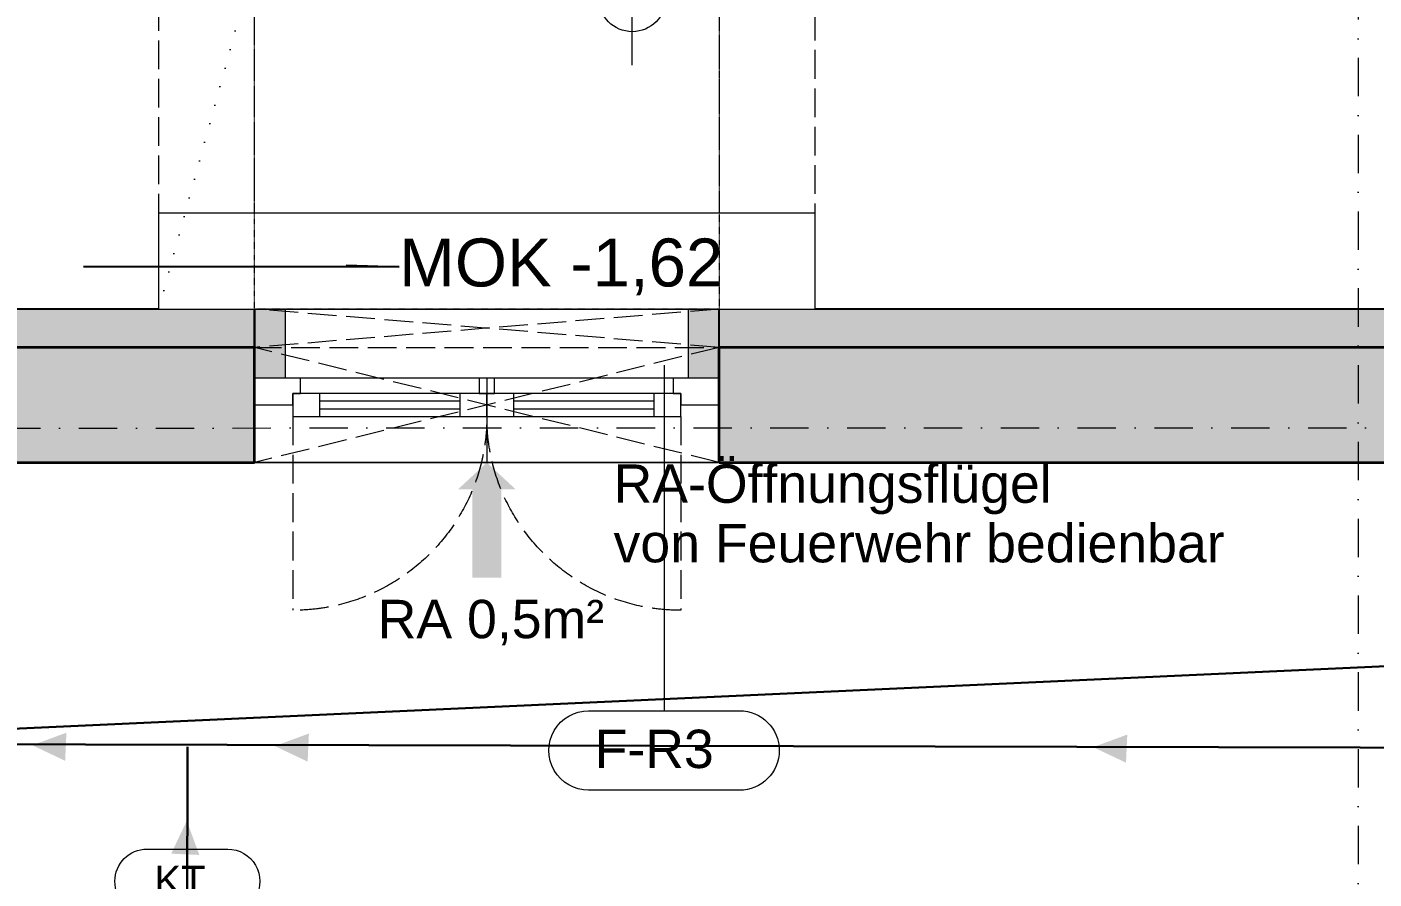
# Model space of a CAD drawing. Header units: millimetres. Extents: x 32522367 to 32638135, y 41424826 to 41540167.
# Drawn here: x 32567621 to 32571130, y 41448877 to 41451098 of the extents above; entities that cross this region are included whole.
import ezdxf
from ezdxf.enums import TextEntityAlignment as Align

# ---------------------------------------------------------------- set-up
doc = ezdxf.new("R2010")
doc.units = ezdxf.units.MM
doc.set_wipeout_variables(frame=1)
for name, pattern in [('Punktlinie weit', [0.05, 0, -0.05]), ('Raster', [0.2, 0.1, -0.05, 0, -0.05]), ('Strichlinie eng', [0.1, 0.075, -0.025]), ('Untersicht', [0.1, 0.075, -0.025]), ('Wipeout_Contour', [1, 0, -1])]:
    doc.linetypes.add(name, pattern=pattern)
for name, color, linetype in [('000 Achsraster Haupt', 251, 'Continuous'), ('110 Wand Aussen', 251, 'Continuous'), ('220 Bodenaufbau', 251, 'Continuous'), ('240 Unterdaemmung', 251, 'Continuous'), ('715 Lueftung', 251, 'Continuous'), ('811 Raum 2.Erschließung_ Nebenräume_Allg.räume_Technik', 251, 'Continuous'), ('951 Polierplan Hoehenkote', 251, 'Continuous'), ('955 Polierplan Beschriftung', 251, 'Continuous'), ('956 Fensternummer', 251, 'Continuous'), ('Archicad Fenstern', 251, 'Continuous')]:
    doc.layers.add(name, color=color, linetype=linetype)
for name, color, linetype, lineweight in [('000 Achsraster Haupt_Stift_Nr__1', 251, 'Continuous', 13), ('110 Wand Aussen_Stift_Nr__1', 251, 'Continuous', 13), ('110 Wand Aussen_Stift_Nr__18', 251, 'Continuous', 0), ('110 Wand Aussen_Stift_Nr__24', 251, 'Continuous', 13), ('110 Wand Aussen_Stift_Nr__29', 251, 'Continuous', 13), ('110 Wand Aussen_Stift_Nr__6', 251, 'Continuous', 13), ('110 Wand Aussen_Stift_Nr__7', 251, 'Continuous', 25), ('110 Wand Aussen_Stift_Nr__76', 251, 'Continuous', 13), ('110 Wand Aussen_Stift_Nr__8', 251, 'Continuous', 35), ('220 Bodenaufbau_Stift_Nr__6', 251, 'Continuous', 13), ('240 Unterdaemmung_Stift_Nr__6', 251, 'Continuous', 13), ('715 Lueftung_Stift_Nr__121', 251, 'Continuous', 13), ('720 Haustechnik Installation_Stift_Nr__1', 251, 'Continuous', 13), ('720 Haustechnik Installation_Stift_Nr__121', 251, 'Continuous', 13), ('951 Polierplan Hoehenkote_Stift_Nr__1', 251, 'Continuous', 13), ('951 Polierplan Hoehenkote_Stift_Nr__109', 251, 'Continuous', 13), ('955 Polierplan Beschriftung_Stift_Nr__1', 251, 'Continuous', 13), ('956 Fensternummer_Stift_Nr__1', 251, 'Continuous', 13), ('970 Brandschutz Beschriftung.Texte_ Bemaßung_ Symbole_ Fluchtwege_Stift_Nr__101', 251, 'Continuous', 50), ('Archicad Fenster-Marker_Stift_Nr__1', 251, 'Continuous', 13), ('Archicad Fenstern_Stift_Nr__1', 251, 'Continuous', 13), ('Archicad Fenstern_Stift_Nr__7', 251, 'Continuous', 25), ('Archicad Fenstern_Stift_Nr__8', 251, 'Continuous', 35)]:
    doc.layers.add(name, color=color, linetype=linetype, lineweight=lineweight)
doc.layers.add('E2_LEHR_WEG_B_INTERPRETATION', color=112, linetype='Continuous', lineweight=80, true_color=0x20dd55)
doc.layers.add('E_NACHRTECH', color=3, linetype='Continuous', true_color=0x00fa00)
doc.styles.add('ERSTELLTER_STIL_1', font='arial.ttf')
doc.styles.get("Standard").update_dxf_attribs({"font": 'arial.ttf'})
doc.dimstyles.new('ERSTELLTER_STIL__10', dxfattribs={"dimtxt": 2.5, "dimasz": 0.3192, "dimexe": 1.25, "dimexo": 0.625, "dimgap": 0, "dimtad": 1, "dimtxsty": 'Standard', "dimcen": 2.5, "dimazin": 3, "dimtfac": 1, "dimtmove": 0, "dimatfit": 3, "dimldrblk": 'ARROWHEAD_7'})

# ---------------------------------------------------------------- blocks, each defined once
blk = doc.blocks.new('Decke_47', base_point=(13.8265, 4.8519))
at = {"layer": '240 Unterdaemmung_Stift_Nr__6', "color": 7, "linetype": 'Strichlinie eng', "lineweight": 13, "flags": 128}
blk.add_lwpolyline([(13.8265, 4.8519), (18.2402, 3.5563), (18.5726, 4.6885), (20.4916, 4.1251), (20.1592, 2.9929), (29.8791, 0.1396), (30.0481, 0.7153), (31.9671, 0.152), (31.7981, -0.4237), (32.9975, -0.7758), (33.1665, -0.2001), (35.0855, -0.7635), (34.9165, -1.3392), (37.987, -2.2405), (38.5897, -0.1872), (41.8905, -1.1561), (41.3271, -3.0751), (42.3538, -3.3765), (42.3144, -3.5108), (43.0436, -3.7249), (43.1365, -3.4083), (44.2688, -3.7406), (44.3533, -3.4528), (45.8885, -3.9035), (45.711, -4.508), (53.4639, -6.7838), (53.6329, -6.2081), (55.5519, -6.7715), (55.3829, -7.3472), (57.5802, -7.9922), (57.7492, -7.4165), (59.6682, -7.9798), (59.4992, -8.5556), (62.1396, -9.3307), (63.9142, -3.2858), (52.1536, 0.1666), (50.2441, 0.7272), (27.1583, 7.5041), (25.2489, 8.0647), (15.601, 10.8969)], close=True, dxfattribs=at)
blk = doc.blocks.new('Decke_50', base_point=(4.5781, 13.8201))
at = {"layer": '220 Bodenaufbau_Stift_Nr__6', "color": 7, "linetype": 'Continuous', "lineweight": 13, "flags": 128}
blk.add_lwpolyline([(38.1903, -2.6129), (37.9025, -2.5284), (34.5442, -1.5425), (34.7132, -0.9668), (33.3699, -0.5725), (33.2009, -1.1482), (31.4258, -0.6271), (31.5948, -0.0514), (30.2514, 0.343), (30.0824, -0.2327), (19.7869, 2.7896), (20.1193, 3.9218), (18.7759, 4.3161), (18.4436, 3.1839), (13.4541, 4.6486), (10.4604, 5.5274), (8.2919, 6.164), (10.0665, 12.2089), (4.5781, 13.8201)], dxfattribs=at)
blk = doc.blocks.new('Decke_118', base_point=(16.371, 3.7923))
at = {"layer": '240 Unterdaemmung_Stift_Nr__6', "color": 7, "linetype": 'Strichlinie eng', "lineweight": 13, "flags": 128}
blk.add_lwpolyline([(16.371, 3.7923), (15.9485, 2.3531), (36.5876, -3.7057), (36.5527, -3.8413), (37.5557, -4.1358), (38.0176, -2.5622), (34.5442, -1.5425), (34.7132, -0.9668), (33.3699, -0.5725), (33.2009, -1.1482), (31.4258, -0.6271), (31.5948, -0.0514), (30.2514, 0.343), (30.0824, -0.2327)], close=True, dxfattribs=at)
blk = doc.blocks.new('Öffnung_214')
at = {"layer": '110 Wand Aussen_Stift_Nr__1', "color": 7, "linetype": 'Untersicht', "lineweight": 13}
for p, q in [((25.0096, 1.5691), (23.8767, 2.0059)), ((25.0377, 1.665), (23.8486, 1.9099))]:
    blk.add_line(p, q, dxfattribs=at)
at = {"layer": '110 Wand Aussen_Stift_Nr__7', "color": 7, "linetype": 'Continuous', "lineweight": 25, "flags": 128}
for points in [[(23.8767, 2.0059), (23.8486, 1.9099)], [(25.0096, 1.5691), (25.0377, 1.665)]]:
    blk.add_lwpolyline(points, dxfattribs=at)
blk = doc.blocks.new('Öffnung_215')
at = {"layer": '110 Wand Aussen_Stift_Nr__1', "color": 7, "linetype": 'Untersicht', "lineweight": 13}
for p, q in [((24.9251, 1.2812), (23.8486, 1.9099)), ((25.0096, 1.5691), (23.7641, 1.622))]:
    blk.add_line(p, q, dxfattribs=at)
at = {"layer": '110 Wand Aussen_Stift_Nr__6', "color": 7, "linetype": 'Untersicht', "lineweight": 13, "flags": 128}
for points in [[(23.8486, 1.9099), (23.7641, 1.622)], [(24.9251, 1.2812), (25.0096, 1.5691)]]:
    blk.add_lwpolyline(points, dxfattribs=at)
blk = doc.blocks.new('2-Flügelfenster 1+1 27_2')
at = {"layer": 'Archicad Fenstern_Stift_Nr__1', "color": 7, "linetype": 'Strichlinie eng', "lineweight": 13}
for p, q in [((-0.505, 0.03), (-0.505, 0.535)), ((0.505, 0.03), (0.505, 0.535))]:
    blk.add_line(p, q, dxfattribs=at)
at = {"layer": 'Archicad Fenstern_Stift_Nr__1', "color": 7, "linetype": 'Continuous', "lineweight": 13}
for p, q in [((-0.605, 0.15), (0.605, 0.15)), ((-0.605, 0), (-0.505, 0)), ((-0.505, -0.03), (-0.505, 0.03)), ((-0.505, 0.03), (-0.435, 0.03)), ((-0.505, 0), (-0.505, -0.03)), ((-0.435, 0.03), (-0.07, 0.03)), ((-0.435, 0.03), (-0.435, -0.03)), ((-0.435, 0.01), (-0.07, 0.01)), ((-0.07, -0.03), (-0.07, 0.03)), ((-0.07, 0.03), (0, 0.03)), ((0, 0.03), (0, -0.03)), ((0, -0.03), (0, 0.03)), ((0, 0.03), (0.07, 0.03)), ((0, -0.03), (0, 0)), ((0, 0), (0, -0.03)), ((0.07, 0.03), (0.435, 0.03)), ((0.07, 0.03), (0.07, -0.03)), ((0.07, 0.01), (0.435, 0.01)), ((0.435, -0.03), (0.435, 0.03)), ((0.435, 0.03), (0.505, 0.03)), ((0.505, 0.03), (0.505, -0.03)), ((0.505, -0.03), (0.505, 0)), ((0.505, 0), (0.605, 0)), ((-0.505, -0.03), (-0.485, -0.03)), ((-0.435, -0.03), (-0.505, -0.03)), ((-0.485, -0.03), (-0.485, -0.07)), ((-0.07, -0.01), (-0.435, -0.01)), ((-0.07, -0.03), (-0.435, -0.03)), ((0, -0.03), (-0.07, -0.03)), ((-0.02, -0.07), (-0.02, -0.03)), ((-0.02, -0.03), (0, -0.03)), ((0, -0.03), (0.02, -0.03)), ((0.07, -0.03), (0, -0.03)), ((0.02, -0.03), (0.02, -0.07)), ((0.435, -0.01), (0.07, -0.01)), ((0.435, -0.03), (0.07, -0.03)), ((0.505, -0.03), (0.435, -0.03)), ((0.485, -0.07), (0.485, -0.03)), ((0.485, -0.03), (0.505, -0.03)), ((-0.485, -0.07), (-0.605, -0.07)), ((-0.02, -0.07), (-0.485, -0.07)), ((0, -0.07), (-0.02, -0.07)), ((0.02, -0.07), (0, -0.07)), ((0.485, -0.07), (0.02, -0.07)), ((0.605, -0.07), (0.485, -0.07)), ((-0.605, -0.25), (0.605, -0.25))]:
    blk.add_line(p, q, dxfattribs=at)
at = {"layer": 'Archicad Fenstern_Stift_Nr__1', "color": 7, "linetype": 'Strichlinie eng', "lineweight": 13}
for centre, start, end in [((-0.505, 0.03), 0, 90), ((0.505, 0.03), 90, 180)]:
    blk.add_arc(centre, 0.505, start, end, dxfattribs=at)
at = {"layer": 'Archicad Fenstern_Stift_Nr__7', "color": 7, "linetype": 'Continuous', "lineweight": 25}
for p, q in [((-0.605, -0.15), (-0.605, -0.25)), ((0.605, -0.15), (0.605, -0.25))]:
    blk.add_line(p, q, dxfattribs=at)
at = {"layer": 'Archicad Fenstern_Stift_Nr__8', "color": 7, "linetype": 'Continuous', "lineweight": 35}
for p, q in [((-0.605, 0.15), (-0.605, 0)), ((0.605, 0.15), (0.605, 0)), ((-0.605, 0), (-0.605, -0.07)), ((-0.605, 0), (-0.605, -0.07)), ((0.605, 0), (0.605, -0.07)), ((0.605, 0), (0.605, -0.07)), ((-0.605, -0.07), (-0.605, -0.15)), ((0.605, -0.07), (0.605, -0.15))]:
    blk.add_line(p, q, dxfattribs=at)
blk = doc.blocks.new('F Marker AUT 27')
at = {"layer": 'Archicad Fenster-Marker_Stift_Nr__1', "color": 7, "linetype": 'Continuous', "lineweight": 13}
blk.add_line((0, -0.2187), (0, 0), dxfattribs=at)
at = {"layer": 'Archicad Fenster-Marker_Stift_Nr__1', "color": 7, "lineweight": 13, "style": 'ERSTELLTER_STIL_1'}
for tag, height, p in [('DUMMY_269', 0.1, (-0.195, -0.535)), ('DUMMY_270', 0.0667, (-0.1283, -0.535)), ('DUMMY_267', 0.1, (-0.0036, -0.535)), ('DUMMY_268', 0.0667, (0.0631, -0.535))]:
    blk.add_attdef(tag, text='', height=height, rotation=270, dxfattribs=at).set_placement(p, align=Align.BOTTOM_LEFT)
blk = doc.blocks.new('Wand_300', base_point=(30.0824, -0.2327))
at = {"layer": '110 Wand Aussen_Stift_Nr__24', "linetype": 'Continuous', "lineweight": 13}
for points in [[(20.1592, 2.9929), (20.0747, 2.7051), (23.7641, 1.622), (23.8486, 1.9099)], [(25.0096, 1.5691), (24.9251, 1.2812), (29.7946, -0.1482), (29.8791, 0.1396)]]:
    blk.add_hatch(color=92, dxfattribs=at).paths.add_polyline_path(points)
at = {"layer": '110 Wand Aussen_Stift_Nr__29', "linetype": 'Continuous', "lineweight": 13}
for points in [[(20.2834, 3.0607), (20.2552, 2.9648), (23.8486, 1.9099), (23.8767, 2.0059)], [(25.0096, 1.5691), (29.7831, 0.1678), (29.8113, 0.2637), (25.0377, 1.665)]]:
    blk.add_hatch(color=6, dxfattribs=at).paths.add_polyline_path(points)
at = {"layer": '110 Wand Aussen_Stift_Nr__7', "color": 7, "linetype": 'Continuous', "lineweight": 25, "flags": 128}
for points in [[(23.8767, 2.0059), (20.2834, 3.0607)], [(29.8113, 0.2637), (25.0377, 1.665)]]:
    blk.add_lwpolyline(points, dxfattribs=at)
at = {"layer": '110 Wand Aussen_Stift_Nr__8', "color": 7, "linetype": 'Continuous', "lineweight": 35}
for p, q in [((23.8486, 1.9099), (20.1592, 2.9929)), ((28.91, 0.4241), (25.0096, 1.5691))]:
    blk.add_line(p, q, dxfattribs=at)
at = {"layer": '110 Wand Aussen_Stift_Nr__8', "color": 7, "linetype": 'Continuous', "lineweight": 35, "flags": 128}
for points in [[(19.7869, 2.7896), (23.7641, 1.622)], [(24.9251, 1.2812), (28.8255, 0.1362)]]:
    blk.add_lwpolyline(points, dxfattribs=at)
at = {"layer": 'Archicad Fenster-Marker_Stift_Nr__1', "color": 7, "lineweight": 13, "rotation": 163.6400935152808}
blk.add_blockref('F Marker AUT 27', (24.3446, 1.4516), dxfattribs=at)
at = {"layer": 'Archicad Fenstern', "color": 7, "linetype": 'Continuous', "lineweight": 13, "xscale": -1, "rotation": 163.6400935152808}
blk.add_blockref('2-Flügelfenster 1+1 27_2', (24.3868, 1.5956), dxfattribs=at)
blk = doc.blocks.new('Wand_547', base_point=(24.9251, 1.2812))
at = {"layer": '110 Wand Aussen_Stift_Nr__76', "color": 8, "linetype": 'Untersicht', "lineweight": 13, "flags": 128}
for points in [[(28.1079, 12.1237), (25.0377, 1.665)], [(25.2776, 1.5946), (28.3478, 12.0533)], [(25.0377, 1.665), (25.2776, 1.5946)]]:
    blk.add_lwpolyline(points, dxfattribs=at)
blk = doc.blocks.new('Wand_548', base_point=(23.7641, 1.622))
at = {"layer": '110 Wand Aussen_Stift_Nr__76', "color": 8, "linetype": 'Untersicht', "lineweight": 13, "flags": 128}
for points in [[(26.707, 12.5349), (23.6368, 2.0763)], [(23.8767, 2.0059), (26.9469, 12.4645)], [(23.6368, 2.0763), (23.8767, 2.0059)]]:
    blk.add_lwpolyline(points, dxfattribs=at)
blk = doc.blocks.new('Wand_563', base_point=(25.2776, 1.5946))
at = {"color": 254, "linetype": 'Wipeout_Contour', "lineweight": 0, "ltscale": 98.296814}
blk.add_wipeout([(25.348, 1.8345), (23.7073, 2.3161), (23.6368, 2.0763), (25.2776, 1.5946)], dxfattribs=at).dxf.layer = '110 Wand Aussen'
at = {"layer": '110 Wand Aussen_Stift_Nr__6', "color": 7, "linetype": 'Continuous', "lineweight": 13, "flags": 128}
for points in [[(23.7073, 2.3161), (23.6368, 2.0763)], [(25.348, 1.8345), (23.7073, 2.3161)], [(23.6368, 2.0763), (25.2776, 1.5946)], [(25.2776, 1.5946), (25.348, 1.8345)]]:
    blk.add_lwpolyline(points, dxfattribs=at)
blk = doc.blocks.new('Höhenbemaßung_138', base_point=(25.0489, 2.5061))
at = {"layer": '951 Polierplan Hoehenkote_Stift_Nr__1', "color": 7, "linetype": 'Continuous', "lineweight": 13}
for p, q in [((24.9994, 2.3383), (25.4481, 3.8582)), ((25.2167, 2.4565), (24.8811, 2.5556))]:
    blk.add_line(p, q, dxfattribs=at)
blk.add_circle((25.0489, 2.5061), 0.0875, dxfattribs=at)
at = {"layer": '951 Polierplan Hoehenkote_Stift_Nr__1', "color": 7, "lineweight": 13, "char_height": 0.175, "attachment_point": 7, "rotation": 73.55, "style": 'ERSTELLTER_STIL_1'}
for s, insert in [('\\A1;{\\pql;\\fArial|b0|i0|c0|p0;\\W1.000000;RA1: -1,42}', (24.8547, 2.8371)), ('\\A1;{\\pql;\\fArial|b0|i0|c0|p0;\\W1.000000;FUOK}', (25.2258, 3.2287))]:
    blk.add_mtext(s, dxfattribs=dict(at, insert=insert))
blk = doc.blocks.new('Etikett_230', base_point=(23.1948, 0.304))
at = {"layer": '956 Fensternummer_Stift_Nr__1', "color": 7, "linetype": 'Continuous', "lineweight": 13}
blk.add_line((23.1948, 0.304), (23.2652, 0.5439), dxfattribs=at)
at = {"layer": '956 Fensternummer_Stift_Nr__1', "color": 7, "linetype": 'Continuous', "lineweight": 13, "flags": 128}
blk.add_lwpolyline([(23.1644, 0.5735, -1), (23.2117, 0.7346), (23.4132, 0.6754, -1), (23.3659, 0.5143)], format="xyb", close=True, dxfattribs=at)
at = {"layer": '956 Fensternummer_Stift_Nr__1', "color": 7, "lineweight": 13, "insert": (23.3002, 0.6632), "char_height": 0.075, "attachment_point": 2, "rotation": 343.6401, "style": 'ERSTELLTER_STIL_1'}
blk.add_mtext('\\A1;{\\pqc;\\pt0,1;\\fArial|b0|i0|c0|p0;\\W1.000000;KT\\fArial|b0|i0|c0|p0;\\W1.000000;\\A1{\\H.66x;\\S^  ;}\\fArial|b0|i0|c0|p0;\\W1.000000;\\fArial|b0|i0|c0|p0;\\W1.000000;\\A1{\\H.66x;\\S^  ;}\\fArial|b0|i0|c0|p0;\\W1.000000; \\fArial|b0|i0|c0|p0;\\W1.000000;\\fArial|b0|i0|c0|p0;\\W1.000000;\\fArial|b0|i0|c0|p0;\\W1.000000;\\fArial|b0|i0|c0|p0;\\W1.000000;\\fArial|b0|i0|c0|p0;\\W1.000000;\\fArial|b0|i0|c0|p0;\\W1.000000;\\fArial|b0|i0|c0|p0;\\W1.000000;\\fArial|b0|i0|c0|p0;\\W1.000000;\\fArial|b0|i0|c0|p0;\\W1.000000;\\fArial|b0|i0|c0|p0;\\W1.000000;\\fArial|b0|i0|c0|p0;\\W1.000000;\\fArial|b0|i0|c0|p0;\\W1.000000;\\fArial|b0|i0|c0|p0;\\W1.000000;\\fArial|b0|i0|c0|p0;\\W1.000000;\\fArial|b0|i0|c0|p0;\\W1.000000;\\fArial|b0|i0|c0|p0;\\W1.000000;\\fArial|b0|i0|c0|p0;\\W1.000000;\\fArial|b0|i0|c0|p0;\\W1.000000;\\fArial|b0|i0|c0|p0;\\W1.000000;\\fArial|b0|i0|c0|p0;\\W1.000000;\\fArial|b0|i0|c0|p0;\\W1.000000;\\fArial|b0|i0|c0|p0;\\W1.000000;\\fArial|b0|i0|c0|p0;\\W1.000000;\\fArial|b0|i0|c0|p0;\\W1.000000;\\fArial|b0|i0|c0|p0;\\W1.000000;\\fArial|b0|i0|c0|p0;\\W1.000000;\\fArial|b0|i0|c0|p0;\\W1.000000;\\fArial|b0|i0|c0|p0;\\W1.000000;\\fArial|b0|i0|c0|p0;\\W1.000000;\\fArial|b0|i0|c0|p0;\\W1.000000;\\fArial|b0|i0|c0|p0;\\W1.000000;\\fArial|b0|i0|c0|p0;\\W1.000000;\\fArial|b0|i0|c0|p0;\\W1.000000;\\fArial|b0|i0|c0|p0;\\W1.000000;\\fArial|b0|i0|c0|p0;\\W1.000000;\\fArial|b0|i0|c0|p0;\\W1.000000;\\fArial|b0|i0|c0|p0;\\W1.000000;\\fArial|b0|i0|c0|p0;\\W1.000000;\\fArial|b0|i0|c0|p0;\\W1.000000;\\fArial|b0|i0|c0|p0;\\W1.000000;\\fArial|b0|i0|c0|p0;\\W1.000000;\\fArial|b0|i0|c0|p0;\\W1.000000;\\fArial|b0|i0|c0|p0;\\W1.000000;}', dxfattribs=at)
blk = doc.blocks.new('Etikett_364', base_point=(18.2244, 3.6127))
at = {"layer": '955 Polierplan Beschriftung_Stift_Nr__1', "color": 7, "linetype": 'Punktlinie weit', "lineweight": 13}
blk.add_line((23.6368, 2.0763), (27.0241, 7.5441), dxfattribs=at)
blk = doc.blocks.new('ARROWHEAD_7')
at = {"color": 0, "linetype": 'Continuous', "lineweight": 0}
for p, q in [((0, 0), (-1, 0)), ((-0.25, 0), (0.25, 0)), ((0, -0.25), (0, 0.25))]:
    blk.add_line(p, q, dxfattribs=at)
blk.add_circle((0, 0), 0.25, dxfattribs=at)
blk = doc.blocks.new('Etikett_443', base_point=(24.8587, 1.5647))
at = {"layer": '956 Fensternummer_Stift_Nr__1', "color": 7, "linetype": 'Continuous', "lineweight": 13}
blk.add_line((24.8587, 1.5647), (24.6052, 0.7011), dxfattribs=at)
at = {"layer": '956 Fensternummer_Stift_Nr__1', "color": 7, "linetype": 'Continuous', "lineweight": 13, "flags": 128}
blk.add_lwpolyline([(24.7937, 0.6458, -1), (24.7354, 0.447), (24.3584, 0.5577, -1), (24.4167, 0.7565)], format="xyb", close=True, dxfattribs=at)
at = {"layer": '956 Fensternummer_Stift_Nr__1', "color": 7, "lineweight": 13, "insert": (24.5913, 0.6538), "char_height": 0.1, "attachment_point": 2, "rotation": 343.6401, "style": 'ERSTELLTER_STIL_1'}
blk.add_mtext('\\A1;{\\pqc;\\pt0,1;\\fArial|b0|i0|c0|p0;\\W1.000000;F-R3\\fArial|b0|i0|c0|p0;\\W1.000000;\\A1{\\H.66x;\\S^  ;}\\fArial|b0|i0|c0|p0;\\W1.000000;\\fArial|b0|i0|c0|p0;\\W1.000000;\\A1{\\H.66x;\\S^  ;}\\fArial|b0|i0|c0|p0;\\W1.000000; \\fArial|b0|i0|c0|p0;\\W1.000000;\\fArial|b0|i0|c0|p0;\\W1.000000;\\fArial|b0|i0|c0|p0;\\W1.000000;\\fArial|b0|i0|c0|p0;\\W1.000000;\\fArial|b0|i0|c0|p0;\\W1.000000;\\fArial|b0|i0|c0|p0;\\W1.000000;\\fArial|b0|i0|c0|p0;\\W1.000000;\\fArial|b0|i0|c0|p0;\\W1.000000;\\fArial|b0|i0|c0|p0;\\W1.000000;\\fArial|b0|i0|c0|p0;\\W1.000000;\\fArial|b0|i0|c0|p0;\\W1.000000;\\fArial|b0|i0|c0|p0;\\W1.000000;\\fArial|b0|i0|c0|p0;\\W1.000000;\\fArial|b0|i0|c0|p0;\\W1.000000;\\fArial|b0|i0|c0|p0;\\W1.000000;\\fArial|b0|i0|c0|p0;\\W1.000000;\\fArial|b0|i0|c0|p0;\\W1.000000;\\fArial|b0|i0|c0|p0;\\W1.000000;\\fArial|b0|i0|c0|p0;\\W1.000000;\\fArial|b0|i0|c0|p0;\\W1.000000;\\fArial|b0|i0|c0|p0;\\W1.000000;\\fArial|b0|i0|c0|p0;\\W1.000000;\\fArial|b0|i0|c0|p0;\\W1.000000;\\fArial|b0|i0|c0|p0;\\W1.000000;\\fArial|b0|i0|c0|p0;\\W1.000000;\\fArial|b0|i0|c0|p0;\\W1.000000;\\fArial|b0|i0|c0|p0;\\W1.000000;\\fArial|b0|i0|c0|p0;\\W1.000000;\\fArial|b0|i0|c0|p0;\\W1.000000;\\fArial|b0|i0|c0|p0;\\W1.000000;\\fArial|b0|i0|c0|p0;\\W1.000000;\\fArial|b0|i0|c0|p0;\\W1.000000;\\fArial|b0|i0|c0|p0;\\W1.000000;\\fArial|b0|i0|c0|p0;\\W1.000000;\\fArial|b0|i0|c0|p0;\\W1.000000;\\fArial|b0|i0|c0|p0;\\W1.000000;\\fArial|b0|i0|c0|p0;\\W1.000000;\\fArial|b0|i0|c0|p0;\\W1.000000;\\fArial|b0|i0|c0|p0;\\W1.000000;\\fArial|b0|i0|c0|p0;\\W1.000000;\\fArial|b0|i0|c0|p0;\\W1.000000;\\fArial|b0|i0|c0|p0;\\W1.000000;\\fArial|b0|i0|c0|p0;\\W1.000000;}', dxfattribs=at)
blk = doc.blocks.new('Standard-Rastermarker_12')
at = {"layer": '000 Achsraster Haupt_Stift_Nr__1', "color": 7, "linetype": 'Raster', "lineweight": 13}
blk.add_line((1, 0), (34.7949, 0), dxfattribs=at)
at = {"layer": '000 Achsraster Haupt_Stift_Nr__1', "color": 7, "lineweight": 13, "style": 'ERSTELLTER_STIL_1'}
for tag, p in [('AC_MarkerText_1_0', (-0.3593, -0.0343)), ('AC_MarkerText_1_1', (35.9356, -0.0343))]:
    blk.add_attdef(tag, text='', height=0.15, rotation=90, dxfattribs=at).set_placement(p, align=Align.TOP_CENTER)
blk = doc.blocks.new('Standard-Rastermarker_20')
at = {"layer": '000 Achsraster Haupt_Stift_Nr__1', "color": 7, "linetype": 'Raster', "lineweight": 13}
blk.add_line((1, 0), (91.4133, 0), dxfattribs=at)
at = {"layer": '000 Achsraster Haupt_Stift_Nr__1', "color": 7, "lineweight": 13, "style": 'ERSTELLTER_STIL_1'}
for tag, p in [('AC_MarkerText_1_0', (-0.25, 0.075)), ('AC_MarkerText_1_1', (92.6633, 0.075))]:
    blk.add_attdef(tag, text='', height=0.15, dxfattribs=at).set_placement(p, align=Align.TOP_CENTER)
blk = doc.blocks.new('Pfeil Gerade 27')
at = {"layer": '715 Lueftung_Stift_Nr__121', "linetype": 'Continuous', "lineweight": 13, "true_color": 0xe60000}
blk.add_hatch(color=1, dxfattribs=at).paths.add_polyline_path([(0.15, 0), (0.0804, 0.0748), (0.0804, 0.0376), (-0.15, 0.0376), (-0.15, -0.0376), (0.0804, -0.0376), (0.0804, -0.0748)])

msp = doc.modelspace()

# ---------------------------------------------------------------- linework, layer by layer
at = {"layer": '811 Raum 2.Erschließung_ Nebenräume_Allg.räume_Technik', "color": 51, "linetype": 'Continuous', "lineweight": 0, "true_color": 0xf5ffa6, "flags": 128}
msp.add_lwpolyline([(32554268.836, 41447432.46), (32554268.831, 41448462.46), (32559088.831, 41448462.484), (32566978.831, 41448462.524), (32568578.831, 41448462.532), (32583068.831, 41448462.606), (32583068.823, 41449962.605), (32565768.823, 41449962.518), (32564168.823, 41449962.51), (32557468.823, 41449962.476), (32556448.823, 41449962.471), (32552268.823, 41449962.45), (32552268.836, 41447432.45)], close=True, dxfattribs=at)
at = {"layer": 'E2_LEHR_WEG_B_INTERPRETATION', "color": 112, "true_color": 0x20dd55}
for points in [[(32567634.767, 41449225.947), (32567723.696, 41449258.632), (32567720.365, 41449185.331)], [(32568266.474, 41449223.814), (32568355.402, 41449256.499), (32568352.071, 41449183.198)], [(32570398.105, 41449221.023), (32570487.033, 41449253.708), (32570483.702, 41449180.407)], [(32568037.176, 41449029.047), (32568069.861, 41448940.119), (32567996.561, 41448943.45)]]:
    msp.add_solid(points, dxfattribs=at)
at = {"layer": 'E_NACHRTECH', "color": 4, "lineweight": 30}
msp.add_lwpolyline([(32572609.943, 41449498.147), (32566648.58, 41449226.505)], dxfattribs=at)
at = {"layer": 'E_NACHRTECH', "color": 3, "lineweight": 30}
for points in [[(32575887.813, 41449209.119), (32566665.929, 41449230.22)], [(32568037.25, 41448293.55), (32568039.374, 41449221.704)]]:
    msp.add_lwpolyline(points, dxfattribs=at)

# ---------------------------------------------------------------- block references
at = {"layer": '000 Achsraster Haupt', "color": 7, "linetype": 'Continuous', "lineweight": 18, "xscale": 999.9999999999995, "yscale": 999.9999999999995, "zscale": 999.9999999999995, "rotation": 270.0002901272617}
msp.add_blockref('Standard-Rastermarker_12', (32571088.74, 41466424.011), dxfattribs=at)
at = {"layer": '110 Wand Aussen', "color": 7, "lineweight": 35, "xscale": 1000, "yscale": 1000, "zscale": 1000, "rotation": 16.36019999999994}
for name, p in [('Wand_548', (32568213.823, 41449962.53)), ('Wand_547', (32569423.824, 41449962.536)), ('Wand_300', (32574798.823, 41449962.564))]:
    msp.add_blockref(name, p, dxfattribs=at)
at = {"layer": '110 Wand Aussen', "color": 7, "linetype": 'Continuous', "lineweight": 13, "xscale": 1000, "yscale": 1000, "zscale": 1000, "rotation": 16.36019999999994}
for name in ['Öffnung_214', 'Öffnung_215']:
    msp.add_blockref(name, (32545868.865, 41441712.417), dxfattribs=at)
at = {"layer": '220 Bodenaufbau', "color": 7, "linetype": 'Continuous', "lineweight": 13, "xscale": 1000, "yscale": 1000, "zscale": 1000, "rotation": 16.36019999999994}
msp.add_blockref('Decke_50', (32546368.792, 41456262.42), dxfattribs=at)
at = {"layer": '240 Unterdaemmung', "color": 7, "linetype": 'Strichlinie eng', "lineweight": 13, "xscale": 1000, "yscale": 1000, "zscale": 1000, "rotation": 16.36019999999994}
for name, p in [('Decke_47', (32557768.822, 41450262.477)), ('Decke_118', (32560508.823, 41449962.493))]:
    msp.add_blockref(name, p, dxfattribs=at)
at = {"layer": '956 Fensternummer', "color": 7, "linetype": 'Continuous', "lineweight": 13, "xscale": 1000, "yscale": 1000, "zscale": 1000, "rotation": 16.36019999999994}
msp.add_blockref('Etikett_230', (32568038.831, 41448537.53), dxfattribs=at)

# ---------------------------------------------------------------- texts
at = {"layer": '970 Brandschutz Beschriftung.Texte_ Bemaßung_ Symbole_ Fluchtwege_Stift_Nr__101', "color": 1, "linetype": 'Continuous', "lineweight": 50, "true_color": 0xf50000, "insert": (32568829.314, 41449604.809), "char_height": 100, "attachment_point": 2, "rotation": 0.000289, "style": 'ERSTELLTER_STIL_1'}
msp.add_mtext('\\A1;{\\pqc;\\fArial|b0|i0|c0|p0;\\W1.000000;RA 0,5m²\\P\\pqc;\\fArial|b0|i0|c0|p0;\\W1.000000;}', dxfattribs=at)

# ---------------------------------------------------------------- next in the draw order: block references
at = {"layer": '110 Wand Aussen', "color": 7, "lineweight": 35, "xscale": 1000, "yscale": 1000, "zscale": 1000, "rotation": 16.36019999999994}
msp.add_blockref('Wand_563', (32569673.822, 41450362.538), dxfattribs=at)

# ---------------------------------------------------------------- next in the draw order: hatches: boundary and pattern name
at = {"layer": '110 Wand Aussen_Stift_Nr__18', "linetype": 'Continuous', "lineweight": 0}
for points in [[(32568213.823, 41450182.53), (32568213.822, 41450362.53), (32568293.822, 41450362.53), (32568293.823, 41450182.53)], [(32569343.823, 41450182.536), (32569343.822, 41450362.536), (32569423.822, 41450362.536), (32569423.823, 41450182.536)]]:
    msp.add_hatch(color=6, dxfattribs=at).paths.add_polyline_path(points)

# ---------------------------------------------------------------- next in the draw order: linework, layer by layer
at = {"layer": '110 Wand Aussen_Stift_Nr__1', "color": 7, "linetype": 'Continuous', "lineweight": 13, "flags": 128}
for points in [[(32568213.823, 41450182.53), (32568213.822, 41450362.53), (32568293.822, 41450362.53), (32568293.823, 41450182.53)], [(32569343.823, 41450182.536), (32569343.822, 41450362.536), (32569423.822, 41450362.536), (32569423.823, 41450182.536)]]:
    msp.add_lwpolyline(points, close=True, dxfattribs=at)
at = {"layer": '720 Haustechnik Installation_Stift_Nr__121', "color": 1, "linetype": 'Strichlinie eng', "lineweight": 13, "true_color": 0xe60000}
msp.add_lwpolyline([(32568213.766, 41461262.507), (32569423.767, 41461262.513), (32569423.822, 41450362.536), (32568213.821, 41450362.53)], close=True, dxfattribs=at)

# ---------------------------------------------------------------- next in the draw order: block references
at = {"layer": '000 Achsraster Haupt', "color": 7, "linetype": 'Continuous', "lineweight": 18, "xscale": 999.9999999999995, "yscale": 999.9999999999995, "zscale": 999.9999999999995, "rotation": 0.0002901272618044}
msp.add_blockref('Standard-Rastermarker_20', (32539942.788, 41450052.387), dxfattribs=at)
at = {"layer": '715 Lueftung', "color": 7, "linetype": 'Continuous', "lineweight": 13, "xscale": 1000, "yscale": 1000, "zscale": 1000, "rotation": 90.00028921148667}
msp.add_blockref('Pfeil Gerade 27', (32568818.824, 41449812.533), dxfattribs=at)
at = {"layer": '951 Polierplan Hoehenkote', "color": 7, "lineweight": 13, "xscale": 1000, "yscale": 1000, "zscale": 1000, "rotation": 16.36019999999994}
msp.add_blockref('Höhenbemaßung_138', (32569197.641, 41451172.69), dxfattribs=at)
at = {"layer": '955 Polierplan Beschriftung', "color": 7, "linetype": 'Continuous', "lineweight": 13, "xscale": 1000, "yscale": 1000, "zscale": 1000, "rotation": 16.36019999999994}
msp.add_blockref('Etikett_364', (32562337.713, 41450312.191), dxfattribs=at)
at = {"layer": '956 Fensternummer', "color": 7, "linetype": 'Continuous', "lineweight": 13, "xscale": 1000, "yscale": 1000, "zscale": 1000, "rotation": 16.36019999999994}
msp.add_blockref('Etikett_443', (32569280.323, 41450215.836), dxfattribs=at)

# ---------------------------------------------------------------- next in the draw order: texts
at = {"layer": '720 Haustechnik Installation_Stift_Nr__1', "color": 7, "linetype": 'Continuous', "lineweight": 13, "insert": (32569148.853, 41449957.602), "char_height": 100, "attachment_point": 1, "rotation": 0.00029, "line_spacing_factor": 0.930746, "style": 'ERSTELLTER_STIL_1'}
msp.add_mtext('\\A1;{\\pql;\\fArial|b0|i0|c0|p0;\\W1.000000;RA-Öffnungsflügel\\P\\pql;\\fArial|b0|i0|c0|p0;\\W1.000000;von Feuerwehr bedienbar}', dxfattribs=at)
at = {"layer": '951 Polierplan Hoehenkote_Stift_Nr__109', "color": 7, "linetype": 'Continuous', "lineweight": 13, "insert": (32568590.174, 41450472.157), "char_height": 125, "attachment_point": 4, "rotation": 0.000171, "style": 'ERSTELLTER_STIL_1'}
msp.add_mtext('\\A1;{\\pql;\\fArial|b0|i0|c0|p0;\\W1.000000;MOK\\fArial|b0|i0|c0|p0;\\W1.000000; \\fArial|b0|i0|c0|p0;\\W1.000000;-1,62}', dxfattribs=at)

# ---------------------------------------------------------------- next in the draw order: leaders
at = {"layer": '951 Polierplan Hoehenkote_Stift_Nr__1', "color": 7, "linetype": 'Continuous', "lineweight": 13, "annotation_type": 0, "has_hookline": 1, "hookline_direction": 1, "text_width": 822.135, "horizontal_direction": (1, 3e-06, 0)}
msp.add_leader([(32568452.323, 41450477.151), (32568590.174, 41450472.157)], dimstyle='ERSTELLTER_STIL__10', dxfattribs=at)

doc.saveas('drawing.dxf')
